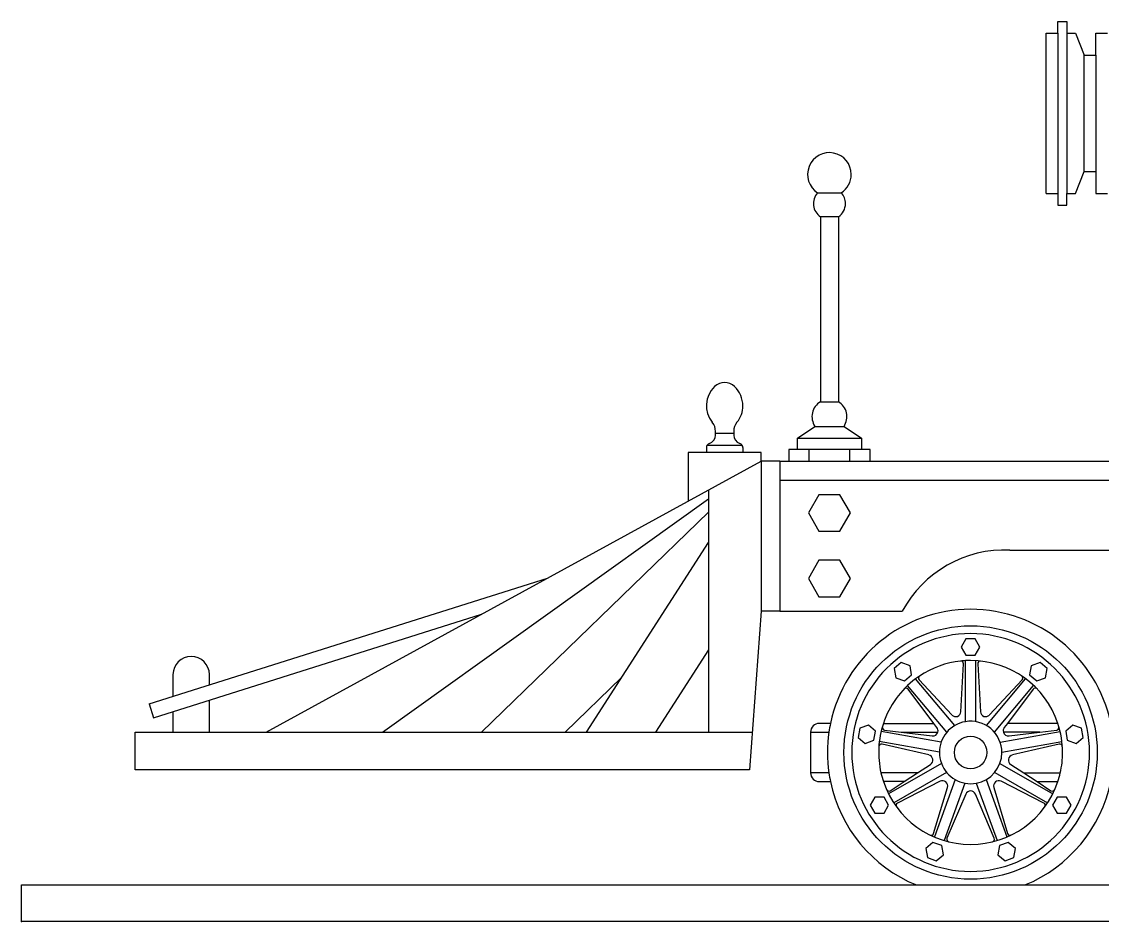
# Model space of a CAD drawing. Extents: x 0 to 30, y 0 to 8.9.
# Drawn here: x 0 to 5.57, y 0 to 4.63 of the extents above; entities that cross this region are included whole.
import ezdxf

# ---------------------------------------------------------------- set-up
doc = ezdxf.new("R2010")
doc.units = 0

msp = doc.modelspace()

# ---------------------------------------------------------------- linework, layer by layer
at = {"color": 7, "linetype": 'CONTINUOUS'}
for p, q in [((5.34, 4.575), (5.34, 4.635)), ((5.34, 4.635), (5.385, 4.635)), ((5.385, 4.635), (5.385, 4.575)), ((5.28, 3.75), (5.28, 4.575)), ((5.28, 4.575), (5.34, 4.575)), ((5.34, 4.575), (5.34, 3.75)), ((5.385, 4.575), (5.43, 4.575)), ((5.385, 4.575), (5.385, 3.75)), ((5.43, 4.575), (5.475, 4.4625)), ((5.535, 4.4625), (5.535, 4.575)), ((5.535, 4.575), (5.595, 4.575)), ((5.475, 4.4625), (5.535, 4.4625)), ((5.475, 3.8625), (5.475, 4.4625)), ((5.535, 4.4625), (5.535, 3.8625)), ((5.43, 3.75), (5.475, 3.8625)), ((5.475, 3.8625), (5.535, 3.8625)), ((5.535, 3.8625), (5.535, 3.75)), ((4.10145, 3.753), (4.22355, 3.753)), ((5.28, 3.75), (5.34, 3.75)), ((5.34, 3.75), (5.34, 3.69)), ((5.385, 3.69), (5.385, 3.75)), ((5.385, 3.75), (5.43, 3.75)), ((5.535, 3.75), (5.595, 3.75)), ((5.34, 3.69), (5.385, 3.69)), ((4.116, 3.6294), (4.116, 2.67675)), ((4.209, 3.6294), (4.116, 3.6294)), ((4.209, 3.6294), (4.209, 2.67675)), ((4.116, 2.67675), (4.209, 2.67675)), ((3.57555, 2.505), (3.57555, 2.52375)), ((3.57555, 2.51445), (3.6693, 2.5143)), ((3.6693, 2.52375), (3.6693, 2.505)), ((3.9975, 2.49), (4.0875, 2.55)), ((4.0875, 2.55), (4.2375, 2.55)), ((4.2375, 2.55), (4.3275, 2.49)), ((3.71355, 2.45145), (3.53145, 2.45145)), ((3.9975, 2.49), (4.3275, 2.49)), ((3.9975, 2.43), (3.9975, 2.49)), ((4.3275, 2.49), (4.3275, 2.43)), ((3.81, 2.415), (3.435, 2.415)), ((3.435, 2.415), (3.435, 2.1648)), ((3.52875, 2.4408), (3.52875, 2.415)), ((3.71625, 2.4408), (3.71625, 2.415)), ((3.81, 2.37), (3.81, 2.415)), ((4.3725, 2.43), (3.9525, 2.43)), ((3.9525, 2.43), (3.9525, 2.37)), ((4.0575, 2.37), (4.0575, 2.43)), ((4.2675, 2.37), (4.2675, 2.43)), ((4.3725, 2.37), (4.3725, 2.43)), ((1.26, 0.975), (3.81, 2.37)), ((3.81, 2.37), (3.81, 1.5975)), ((3.9075, 2.37), (3.81, 2.37)), ((3.9075, 2.37), (3.9075, 2.2725)), ((3.9075, 2.37), (6.285, 2.37)), ((3.9075, 2.2725), (3.9075, 1.5975)), ((3.9075, 2.2725), (6.285, 2.2725)), ((1.86, 0.975), (3.54, 2.1768)), ((3.54, 2.22225), (3.54, 0.975)), ((4.10835, 2.1975), (4.0542, 2.10375)), ((4.2165, 2.1975), (4.10835, 2.1975)), ((4.27065, 2.10375), (4.2165, 2.1975)), ((2.37, 0.975), (3.54, 2.1084)), ((4.0542, 2.10375), (4.10835, 2.01)), ((4.2165, 2.01), (4.27065, 2.10375)), ((4.10835, 2.01), (4.2165, 2.01)), ((2.91, 0.975), (3.54, 1.9515)), ((5.0925, 1.9125), (6.015, 1.9125)), ((4.10835, 1.86), (4.0542, 1.76625)), ((4.2165, 1.86), (4.10835, 1.86)), ((4.27065, 1.76625), (4.2165, 1.86)), ((0.6573, 1.1199), (2.70915, 1.7679)), ((4.0542, 1.76625), (4.10835, 1.6725)), ((4.2165, 1.6725), (4.27065, 1.76625)), ((4.10835, 1.6725), (4.2165, 1.6725)), ((0.6798, 1.04835), (2.36925, 1.58175)), ((3.81, 1.5975), (3.7509, 0.78)), ((3.9075, 1.5975), (3.81, 1.5975)), ((3.9075, 1.5975), (4.5375, 1.5975)), ((4.866, 1.4547), (4.842, 1.41315)), ((4.914, 1.4547), (4.866, 1.4547)), ((4.938, 1.41315), (4.914, 1.4547)), ((3.54, 1.39815), (3.267, 0.975)), ((4.842, 1.41315), (4.866, 1.3716)), ((4.914, 1.3716), (4.938, 1.41315)), ((4.86315, 1.0287), (4.86315, 1.3431)), ((4.866, 1.3716), (4.914, 1.3716)), ((4.9167, 1.0287), (4.9167, 1.3431)), ((4.53255, 1.33335), (4.4958, 1.30245)), ((4.4958, 1.30245), (4.50405, 1.2552)), ((4.57755, 1.31685), (4.53255, 1.33335)), ((4.58595, 1.2696), (4.57755, 1.31685)), ((4.83975, 1.08), (4.8534, 1.3269)), ((4.9266, 1.3269), (4.9401, 1.08)), ((5.2023, 1.31685), (5.1939, 1.2696)), ((5.24745, 1.33335), (5.2023, 1.31685)), ((5.2842, 1.30245), (5.24745, 1.33335)), ((5.2758, 1.2552), (5.2842, 1.30245)), ((0.78, 1.27125), (0.78, 1.1586)), ((0.9675, 1.21785), (0.9675, 1.27125)), ((3.09135, 1.2561), (2.8011, 0.975)), ((4.50405, 1.2552), (4.5492, 1.2387)), ((4.5492, 1.2387), (4.58595, 1.2696)), ((4.80855, 1.00875), (4.60635, 1.24965)), ((4.6242, 1.2435), (4.7934, 1.0632)), ((4.97145, 1.00875), (5.1735, 1.24965)), ((4.98645, 1.0632), (5.15565, 1.2435)), ((5.1939, 1.2696), (5.23065, 1.2387)), ((5.23065, 1.2387), (5.2758, 1.2552)), ((4.76745, 0.97425), (4.56525, 1.21515)), ((4.7004, 1.02), (4.5681, 1.19655)), ((5.01255, 0.97425), (5.2146, 1.21515)), ((5.21175, 1.19655), (5.07945, 1.02)), ((0.6573, 1.1199), (0.6798, 1.04835)), ((0.9675, 0.975), (0.9675, 1.13925)), ((0.78, 1.08), (0.78, 0.975)), ((4.16775, 1.02), (4.11, 1.02)), ((4.36335, 1.0116), (4.31835, 0.9951)), ((4.40025, 0.9807), (4.36335, 1.0116)), ((4.44045, 1.02), (4.7004, 1.02)), ((4.71645, 0.99855), (4.7004, 1.02)), ((5.07945, 1.02), (5.0634, 0.99855)), ((5.3394, 1.02), (5.07945, 1.02)), ((5.4165, 1.0116), (5.37975, 0.9807)), ((5.4615, 0.9951), (5.4165, 1.0116)), ((0.585, 0.78), (0.585, 0.975)), ((0.585, 0.975), (3.765, 0.975)), ((4.065, 0.975), (4.065, 0.765)), ((4.065, 0.975), (4.15995, 0.975)), ((4.31835, 0.9951), (4.30995, 0.94785)), ((4.30995, 0.94785), (4.3467, 0.9171)), ((4.39185, 0.93345), (4.40025, 0.9807)), ((4.73835, 0.924), (4.42875, 0.9786)), ((4.4463, 0.98535), (4.53285, 0.975)), ((4.53285, 0.975), (4.69185, 0.95595)), ((4.53285, 0.975), (4.7208, 0.975)), ((5.0415, 0.924), (5.3511, 0.9786)), ((5.247, 0.975), (5.05905, 0.975)), ((5.088, 0.95595), (5.247, 0.975)), ((5.247, 0.975), (5.33355, 0.98535)), ((5.37975, 0.9807), (5.388, 0.93345)), ((5.43315, 0.9171), (5.4699, 0.94785)), ((5.4699, 0.94785), (5.4615, 0.9951)), ((4.3467, 0.9171), (4.39185, 0.93345)), ((4.72905, 0.8712), (4.41945, 0.9258)), ((4.67445, 0.8571), (4.43355, 0.91335)), ((5.0508, 0.8712), (5.3604, 0.9258)), ((5.3463, 0.91335), (5.10555, 0.8571)), ((5.388, 0.93345), (5.43315, 0.9171)), ((3.7509, 0.78), (0.585, 0.78)), ((4.7391, 0.8139), (4.46685, 0.6567)), ((4.6164, 0.765), (4.683, 0.8085)), ((5.04075, 0.8139), (5.313, 0.6567)), ((5.09685, 0.8085), (5.16345, 0.765)), ((4.15995, 0.765), (4.065, 0.765)), ((4.6164, 0.765), (4.42785, 0.765)), ((4.76595, 0.7674), (4.4937, 0.6102)), ((4.54755, 0.72), (4.6164, 0.765)), ((4.8105, 0.73005), (4.70295, 0.4347)), ((4.96935, 0.73005), (5.0769, 0.4347)), ((5.0139, 0.7674), (5.28615, 0.6102)), ((5.16345, 0.765), (5.2323, 0.72)), ((5.16345, 0.765), (5.352, 0.765)), ((4.11, 0.72), (4.16775, 0.72)), ((4.54755, 0.72), (4.44045, 0.72)), ((4.47585, 0.6732), (4.54755, 0.72)), ((4.7331, 0.7215), (4.51245, 0.60975)), ((4.6992, 0.45315), (4.7709, 0.68985)), ((4.8609, 0.71175), (4.75335, 0.41625)), ((4.91895, 0.71175), (5.0265, 0.41625)), ((5.00895, 0.68985), (5.08065, 0.45315)), ((5.2674, 0.60975), (5.04675, 0.7215)), ((5.2323, 0.72), (5.304, 0.6732)), ((5.2323, 0.72), (5.3394, 0.72)), ((4.3956, 0.64005), (4.3716, 0.5985)), ((4.4436, 0.64005), (4.3956, 0.64005)), ((4.4676, 0.5985), (4.4436, 0.64005)), ((4.86525, 0.6555), (4.76805, 0.4281)), ((5.0118, 0.4281), (4.9146, 0.6555)), ((5.33625, 0.64005), (5.31225, 0.5985)), ((5.38425, 0.64005), (5.33625, 0.64005)), ((5.40825, 0.5985), (5.38425, 0.64005)), ((4.3716, 0.5985), (4.3956, 0.5568)), ((4.4436, 0.5568), (4.4676, 0.5985)), ((5.31225, 0.5985), (5.33625, 0.5568)), ((5.38425, 0.5568), (5.40825, 0.5985)), ((4.3956, 0.5568), (4.4436, 0.5568)), ((5.33625, 0.5568), (5.38425, 0.5568)), ((4.6959, 0.40695), (4.65915, 0.37605)), ((4.7409, 0.39045), (4.6959, 0.40695)), ((4.7493, 0.3432), (4.7409, 0.39045)), ((5.03895, 0.39045), (5.03055, 0.3432)), ((5.0841, 0.40695), (5.03895, 0.39045)), ((5.12085, 0.37605), (5.0841, 0.40695)), ((4.65915, 0.37605), (4.6674, 0.3288)), ((4.71255, 0.3123), (4.7493, 0.3432)), ((5.03055, 0.3432), (5.0673, 0.3123)), ((5.11245, 0.3288), (5.12085, 0.37605)), ((4.6674, 0.3288), (4.71255, 0.3123)), ((5.0673, 0.3123), (5.11245, 0.3288)), ((0, 0), (0, 0.1875)), ((0, 0.1875), (30, 0.1875)), ((30, 0), (0, 0))]:
    msp.add_line(p, q, dxfattribs=at)
for radius in [0.65265, 0.084]:
    msp.add_circle((4.89, 0.87), radius, dxfattribs=at)
for centre, radius, start, end in [((4.1625, 3.8475), 0.1125, 0, 237.1402), ((4.1625, 3.8475), 0.1125, 302.8598, 360), ((4.1625, 3.6975), 0.0825, 137.7225, 235.6922), ((4.1625, 3.6975), 0.0825, 0, 42.2775), ((4.1625, 3.6975), 0.0825, 304.3078, 360), ((3.66375, 2.6562), 0.1353, 133.316, 219.0475), ((3.6225, 2.70015), 0.075, 46.6964, 133.3159), ((3.5811, 2.6562), 0.1353, 0, 46.6968), ((4.1625, 2.5998), 0.09, 121.1085, 213.5576), ((4.1625, 2.5998), 0.09, 326.4427, 418.8903), ((3.5811, 2.6562), 0.1353, 320.9131, 360), ((3.50055, 2.52375), 0.075, 0, 39.0472), ((3.7443, 2.52375), 0.075, 140.9131, 180), ((3.55125, 2.4408), 0.0225, 151.5856, 180), ((3.55125, 2.4408), 0.0225, 107.8584, 151.5856), ((3.53055, 2.505), 0.045, 287.8587, 360), ((3.7143, 2.505), 0.045, 180, 252.2084), ((3.69375, 2.4408), 0.0225, 28.4331, 72.2079), ((3.69375, 2.4408), 0.0225, 0, 28.4331), ((5.0658, 1.3131), 0.6, 87.4506, 151.7051), ((4.89, 0.87), 0.73755, 11.7345, 168.2655), ((4.89, 0.87), 0.61245, 90, 360), ((4.89, 0.87), 0.61245, 0, 90), ((0.87375, 1.27125), 0.09375, 90, 180), ((0.87375, 1.27125), 0.09375, 0, 90), ((4.89, 0.87), 0.47385, 96.2351, 123.765), ((4.8399, 1.32765), 0.01335, 356.8539, 456.2342), ((4.89, 0.87), 0.47385, 93.245, 96.2351), ((4.89, 0.87), 0.47385, 90, 93.245), ((4.89, 0.87), 0.47385, 18.456, 90), ((4.93995, 1.32765), 0.01335, 83.7658, 183.1491), ((4.89, 0.87), 0.47385, 126.7551, 161.544), ((4.89, 0.87), 0.47385, 123.765, 126.7551), ((4.6341, 1.2528), 0.01335, 123.7647, 223.1521), ((5.1459, 1.2528), 0.01335, 316.8522, 416.2353), ((4.55745, 1.18845), 0.01335, 36.854, 136.234), ((5.2224, 1.18845), 0.01335, 43.766, 143.1484), ((4.8129, 1.0815), 0.02685, 223.15, 356.8508), ((4.96695, 1.0815), 0.02685, 183.1491, 316.85), ((4.11, 0.975), 0.045, 90, 180), ((4.89, 0.87), 0.73755, 168.2655, 171.8154), ((4.89, 0.87), 0.47385, 161.544, 192.8032), ((4.44795, 0.9987), 0.01335, 163.7662, 263.1506), ((4.89, 0.87), 0.16095, 120.4057, 360), ((4.89, 0.87), 0.16095, 99.5943, 120.4057), ((4.89, 0.87), 0.16095, 0, 99.5943), ((5.33205, 0.9987), 0.01335, 276.8525, 376.2359), ((4.89, 0.87), 0.47385, 0, 18.456), ((4.89, 0.87), 0.73755, 171.8154, 188.1846), ((4.695, 0.9825), 0.02685, 263.1506, 343.694), ((4.695, 0.9825), 0.02685, 343.694, 396.8519), ((5.08485, 0.9825), 0.02685, 143.1481, 196.3031), ((5.08485, 0.9825), 0.02685, 196.3031, 276.851), ((4.43055, 0.9003), 0.01335, 76.8517, 176.2325), ((5.3493, 0.9003), 0.01335, 3.7645, 103.1497), ((4.6683, 0.83085), 0.02685, 303.1485, 436.8525), ((5.11155, 0.83085), 0.02685, 103.1487, 236.8515), ((4.89, 0.87), 0.47385, 347.1968, 360), ((4.11, 0.765), 0.045, 180.0009, 270), ((4.89, 0.87), 0.73755, 188.1846, 191.7344), ((4.89, 0.87), 0.47385, 192.8032, 198.456), ((4.74525, 0.69765), 0.02685, 343.1472, 476.8534), ((5.0346, 0.69765), 0.02685, 63.1493, 196.8513), ((4.89, 0.87), 0.47385, 341.544, 347.1968), ((4.89, 0.87), 0.73755, 191.7344, 247.7229), ((4.89, 0.87), 0.47385, 198.456, 341.544), ((4.4685, 0.68445), 0.01335, 203.7676, 303.1519), ((4.89, 0.645), 0.02685, 23.1484, 156.853), ((4.89, 0.87), 0.73755, 292.2771, 348.2656), ((5.31135, 0.68445), 0.01335, 236.8549, 336.2348), ((4.5186, 0.5979), 0.01335, 116.8507, 216.2336), ((5.26125, 0.5979), 0.01335, 323.7664, 423.1507), ((4.68645, 0.45705), 0.01335, 243.7643, 343.1512), ((5.0934, 0.45705), 0.01335, 196.8538, 296.2343), ((4.78035, 0.42285), 0.01335, 156.8564, 256.2328), ((4.9995, 0.42285), 0.01335, 283.7679, 383.1504)]:
    msp.add_arc(centre, radius, start, end, dxfattribs=at)
at = {"layer": 'Default', "color": 7}
msp.add_point((0, 0), dxfattribs=at)

doc.saveas('drawing.dxf')
